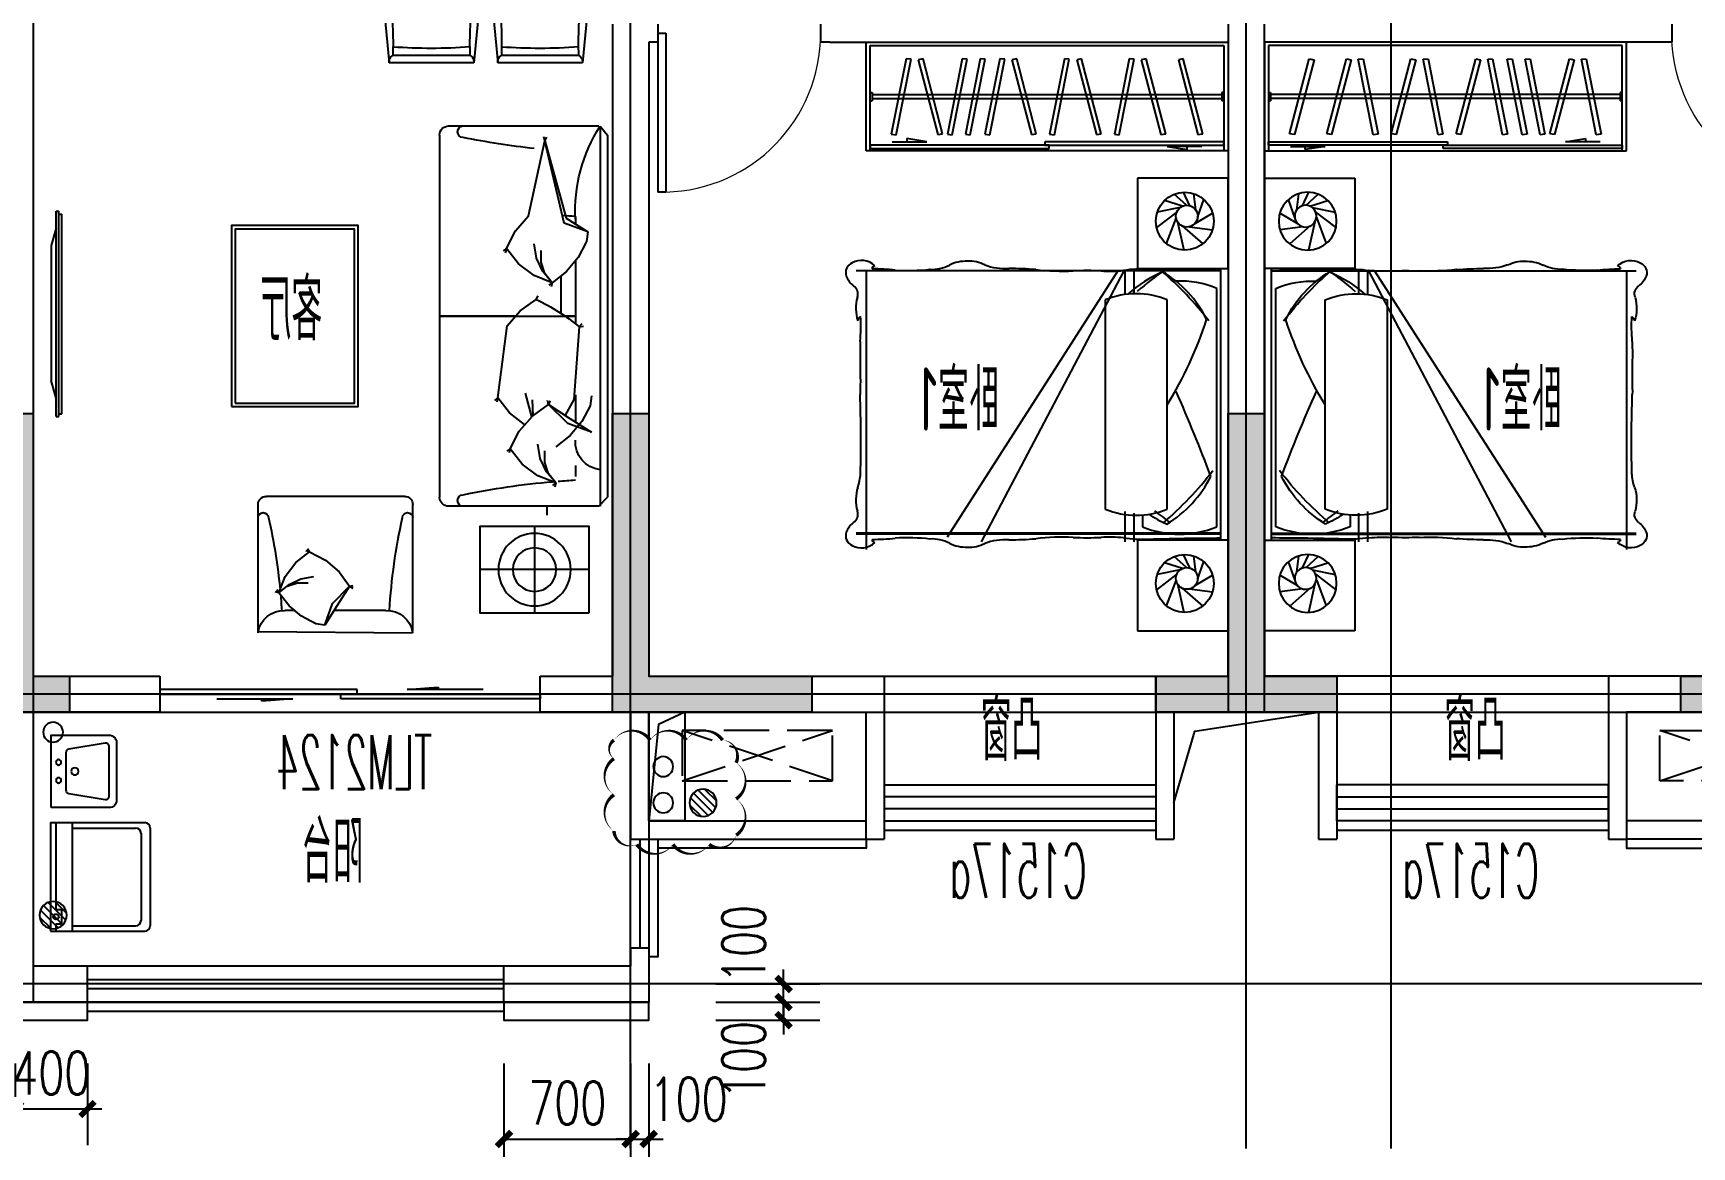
# Model space of a CAD drawing. Extents: x -129588 to 17450, y 1144 to 109436.
# Drawn here: x -23614 to -14453, y 13299 to 19448 of the extents above; entities that cross this region are included whole.
import ezdxf

# ---------------------------------------------------------------- set-up
doc = ezdxf.new("R2010")
doc.units = 0
doc.header["$LTSCALE"] = 1000
doc.header["$MEASUREMENT"] = 0
doc.linetypes.add('DASH', pattern=[0.35, 0.25, -0.1])
for name, color, linetype, plot in [('_S-PS(排水管)', 255, 'Continuous', False), ('A-area(算全面积)', 21, 'Continuous', False), ('A-area(算半面积)', 23, 'Continuous', False), ('A-FUR', 8, 'Continuous', False), ('Q20160530修改', 20, 'Continuous', False)]:
    doc.layers.add(name, color=color, linetype=linetype, plot=plot)
for name, color, linetype in [('_S-YS(雨水管)', 3, 'Continuous'), ('_S-空调立管', 7, 'Continuous'), ('A-Lvtry', 5, 'Continuous'), ('A-外装饰线脚', 7, 'Continuous'), ('A-洞口', 105, 'Continuous'), ('A-看线', 105, 'Continuous'), ('A-空调室外机', 5, 'DASH'), ('A-线脚看线', 9, 'Continuous'), ('AE-FLOR', 151, 'Continuous'), ('DOTE', 16, 'Continuous'), ('NL', 5, 'Continuous'), ('PUB_HATCH', 8, 'Continuous'), ('PUB_TEXT', 7, 'Continuous'), ('WALL', 2, 'Continuous'), ('WINDOW', 4, 'Continuous'), ('WINDOW_TEXT', 7, 'Continuous'), ('剪力墙', 6, 'Continuous'), ('栏杆', 142, 'Continuous')]:
    doc.layers.add(name, color=color, linetype=linetype)
doc.layers.add('A-第四道尺寸线(线脚尺寸)', color=105, linetype='Continuous', lineweight=5)
doc.styles.add('_TCH_DIM_T3', font='SIMPLEX.shx', dxfattribs={"width": 0.705882, "bigfont": 'GBCBIG.shx'})
doc.styles.add('_TCH_WINDOW', font='SIMPLEX.shx', dxfattribs={"width": 0.7, "height": 3.5, "bigfont": 'GBCBIG.shx'})
doc.styles.get("Standard").update_dxf_attribs({"font": 'gbenor.shx', "width": 0.7, "bigfont": 'gbcbig.shx'})
doc.dimstyles.new('_TCH_ARCH&&80', dxfattribs={"dimtxt": 238, "dimasz": 80, "dimexe": 200, "dimexo": 240, "dimgap": 80, "dimtad": 1, "dimdec": 0, "dimzin": 0, "dimdsep": 46, "dimtxsty": '_TCH_DIM_T3', "dimblk": 'ARCHTICK', "dimcen": 0.09, "dimclrt": 7, "dimazin": 2, "dimtfac": 1, "dimtdec": 0, "dimtix": 1, "dimtmove": 2, "dimatfit": 3, "dimfxl": 0, "dimtolj": 1, "dimtzin": 0, "dimarcsym": 0})

# ---------------------------------------------------------------- blocks, each defined once
blk = doc.blocks.new('jgjlq030328')
at = {"layer": 'PUB_HATCH'}
for points in [[(-270335, 8011.9), (-270335, 8211.9), (-270135, 8211.9), (-270135, 9661.9), (-269935, 9661.9), (-269935, 8211.9), (-269735, 8211.9), (-269735, 8011.9)], [(-266735, 9661.9), (-266535, 9661.9), (-266535, 8211.9), (-265635, 8211.9), (-265635, 8011.9), (-266735, 8011.9)], [(-263735, 8011.9), (-263735, 8211.9), (-263335, 8211.9), (-263335, 9661.9), (-263135, 9661.9), (-263135, 8211.9), (-262735, 8211.9), (-262735, 8011.9)], [(-259935, 8211.9), (-259935, 9661.9), (-259735, 9661.9), (-259735, 8011.9), (-260835, 8011.9), (-260835, 8211.9)]]:
    blk.add_hatch(color=256, dxfattribs=at).paths.add_polyline_path(points)
at = {"layer": '剪力墙'}
for points in [[(-270335, 8011.9), (-270335, 8211.9), (-270135, 8211.9), (-270135, 9661.9), (-269935, 9661.9), (-269935, 8211.9), (-269735, 8211.9), (-269735, 8011.9), (-270335, 8011.9), (-269935, 8011.9)], [(-263735, 8011.9), (-263735, 8211.9), (-263335, 8211.9), (-263335, 9661.9), (-263135, 9661.9), (-263135, 8211.9), (-262735, 8211.9), (-262735, 8011.9), (-263735, 8011.9), (-263135, 8011.9)], [(-266735, 8211.9), (-266735, 8211.9)]]:
    blk.add_lwpolyline(points, dxfattribs=at)
for points in [[(-266735, 9661.9), (-266535, 9661.9), (-266535, 8211.9), (-265635, 8211.9), (-265635, 8011.9), (-266735, 8011.9)], [(-259935, 8211.9), (-259935, 9661.9), (-259735, 9661.9), (-259735, 8011.9), (-260835, 8011.9), (-260835, 8211.9)]]:
    blk.add_lwpolyline(points, close=True, dxfattribs=at)
blk = doc.blocks.new('zhouxianssceng0329')
at = {"layer": 'DOTE'}
for p, q in [((-20313.7, 132089.9), (-20313.7, 143398.2)), ((-16913.7, 132089.9), (-16913.7, 143398.2)), ((-16113.7, 132089.9), (-16113.7, 143398.2)), ((5501.3, 134598.2), (-44988.6, 134598.2)), ((5501.3, 132998.2), (-44988.6, 132998.2))]:
    blk.add_line(p, q, dxfattribs=at)
blk = doc.blocks.new('ktswaj')
at = {"linetype": 'DASH'}
blk.add_lwpolyline([(15990.1, 179082.6), (15990.1, 178253.3), (16268.4, 178253.3), (16268.4, 179082.6)], close=True, dxfattribs=at)
for points in [[(15990.1, 179082.6), (16268.4, 178253.3)], [(15990.1, 178253.3), (16268.4, 179082.6)]]:
    blk.add_lwpolyline(points, dxfattribs=at)
blk = doc.blocks.new('u5g')
at = {"color": 8, "linetype": 'DASH', "ltscale": 20}
for p, q in [((10502.8, 151826.4), (10512.8, 151826.4)), ((10512.8, 151826.4), (10512.8, 151776.4)), ((12177.7, 151813.9), (10512.8, 151813.9)), ((12187.8, 151826.4), (12177.7, 151826.4)), ((12177.7, 151826.4), (12177.7, 151776.4)), ((10502.8, 151776.4), (10512.8, 151776.4)), ((12177.7, 151788.9), (10512.8, 151788.9)), ((12187.8, 151776.4), (12177.7, 151776.4))]:
    blk.add_line(p, q, dxfattribs=at)
at = {"color": 8, "ltscale": 20}
for p, q in [((10607.7, 151503.4), (10772.9, 151503.4)), ((10772.9, 151503.4), (10677.8, 151484.5)), ((10677.8, 151484.5), (10677.8, 151503.4)), ((11917.6, 151531.4), (12012.7, 151550.3)), ((12082.8, 151531.4), (11917.6, 151531.4)), ((12012.7, 151550.3), (12012.7, 151531.4))]:
    blk.add_line(p, q, dxfattribs=at)
at = {"linetype": 'DASH', "ltscale": 20}
for points in [[(12207.8, 152126.4), (10482.8, 152126.4), (10482.8, 151476.4), (12207.8, 151476.4)], [(10502.8, 151531.4), (11355.3, 151531.4), (11355.3, 151511.4), (10502.8, 151511.4)], [(11335.3, 151511.4), (12187.8, 151511.4), (12187.8, 151491.4), (11335.3, 151491.4)]]:
    blk.add_lwpolyline(points, close=True, dxfattribs=at)
blk.add_lwpolyline([(12187.8, 151476.4), (12187.8, 152106.4), (10502.8, 152106.4), (10502.8, 151476.4)], dxfattribs=at)
at = {"color": 8, "linetype": 'DASH', "ltscale": 20}
for points in [[(11001.3, 151572.3), (10930.5, 152024.3), (10953.7, 152028), (11024.5, 151576)], [(11310.5, 151572.3), (11239.7, 152024.3), (11262.9, 152028), (11333.7, 151576)], [(11617.8, 151572.3), (11547, 152024.3), (11570.2, 152028), (11641, 151576)], [(11711, 151572.3), (11640.2, 152024.3), (11663.4, 152028), (11734.2, 151576)], [(11796.6, 151572.3), (11725.8, 152024.3), (11749, 152028), (11819.8, 151576)], [(12064, 151572.3), (11993.2, 152024.3), (12016.4, 152028), (12087.2, 151576)], [(10603.3, 151578.7), (10696.8, 152026.6), (10719.8, 152021.8), (10626.3, 151573.9)], [(10780.1, 151578.7), (10873.6, 152026.6), (10896.6, 152021.8), (10803.1, 151573.9)], [(11087.5, 151578.7), (11181, 152026.6), (11204, 152021.8), (11110.4, 151573.9)], [(11396.6, 151578.7), (11490.1, 152026.6), (11513.1, 152021.8), (11419.6, 151573.9)], [(11842.7, 151578.7), (11936.3, 152026.6), (11959.3, 152021.8), (11865.7, 151573.9)]]:
    blk.add_lwpolyline(points, close=True, dxfattribs=at)
blk = doc.blocks.new('床-次')
for p, q in [((0, 1250), (-500, 1250)), ((-500, 1250), (-500, 750)), ((0, 750), (0, 1250)), ((-251.5, 1094.8), (-351.2, 1125.9)), ((-230.3, 1099.5), (-298, 1160.7)), ((-211.2, 1097.1), (-246.7, 1171.4)), ((-179.1, 1074.2), (-189.7, 1163.7)), ((-168.5, 1032.8), (-133.7, 1131.8)), ((-281.6, 1064.1), (-395.4, 976.5)), ((-264.8, 1087), (-391.3, 1061.6)), ((-287.6, 1032.1), (-341.4, 888.3)), ((-279.8, 1009.2), (-244.4, 851.5)), ((-185.3, 997.5), (-85.7, 1056.5)), ((-253.8, 985.3), (-140.1, 886)), ((-212.8, 981.5), (-86.3, 964.7)), ((-40, 738.5), (-2054.4, 738.5)), ((-40, 738.5), (-2054.4, 738.5)), ((-1999.7, 738.5), (-1999.7, -801.2)), ((-608.2, 738.5), (-1552.4, -732.5)), ((-575.1, 738.5), (-1363.6, -758.2)), ((-570.6, 738.5), (-570.6, 606)), ((-519.8, 738.5), (-519.8, 615.5)), ((-500, 750), (0, 750)), ((-40, -750), (-40, 750)), ((-40, 750), (0, 750)), ((0, 750), (0, -750)), ((-678.3, 577.3), (-678.3, -578.2)), ((-336.3, -578.2), (-336.3, 577.3)), ((-63, -675.7), (-63, 640.9)), ((-570.6, -590.9), (-570.6, -758.2)), ((-519.8, -600.4), (-519.8, -758.2)), ((-473.4, -610.8), (-473.4, -675.7)), ((-40, -711.5), (-2054.4, -711.5)), ((-40, -715.5), (-2054.4, -715.5)), ((0, -750), (-500, -750)), ((-500, -750), (-500, -1250)), ((0, -750), (-40, -750)), ((0, -1250), (0, -750)), ((-264.8, -913), (-391.3, -938.4)), ((-251.5, -905.2), (-351.2, -874.1)), ((-230.3, -900.5), (-298, -839.3)), ((-211.2, -902.9), (-246.7, -828.6)), ((-179.1, -925.8), (-189.7, -836.3)), ((-168.5, -967.2), (-133.7, -868.2)), ((-281.6, -935.9), (-395.4, -1023.5)), ((-287.6, -967.9), (-341.4, -1111.7)), ((-279.8, -990.8), (-244.4, -1148.5)), ((-185.3, -1002.5), (-85.7, -943.5)), ((-253.8, -1014.7), (-140.1, -1114)), ((-212.8, -1018.5), (-86.3, -1035.3)), ((-500, -1250), (0, -1250))]:
    blk.add_line(p, q)
for centre, radius in [((-239.3, 1011.5), 160), ((-228.1, 1039.5), 60), ((-239.3, -988.5), 160), ((-228.1, -960.5), 60)]:
    blk.add_circle(centre, radius)
for centre, radius, start, end in [((-2050.6, 726), 61.8, 114.65516, 197.05817), ((-2025.4, 689.2), 106, 45.78413, 118.72126), ((-1950.6, 749.2), 16, 93.39574, 183.44183), ((-1965.7, -466.9), 1215.2, 83.96781, 90.04075), ((-1770.2, 1899.8), 1160.2, 266.64954, 276.11997), ((-1636.1, 955.2), 209.3, 267.15615, 297.45765), ((-1447.1, 581), 209.9, 87.96316, 116.12762), ((-1430.8, 599), 192, 63.04698, 92.64916), ((-1225.8, 1105.3), 355.3, 250.60635, 272.32801), ((-1221.3, -1525.3), 2275.6, 85.96877, 89.74947), ((-909.2, 2045.3), 1309.4, 263.33019, 272.35813), ((-778.2, -773.7), 1512.6, 87.0776, 92.9224), ((-655.9, 1541.2), 805.5, 266.782, 275.59148), ((-480.7, 163.8), 583.8, 86.03666, 99.53314), ((532.5, -530), 1548.8, 124.57489, 131.88808), ((-774.9, -20652.4), 21401.2, 88.49238, 89.10433), ((-1546.8, -636.7), 1810.6, 37.31306, 49.42063), ((-160, -2198.1), 2939.9, 87.66163, 91.01156), ((-1983, 763.6), 138.4, 203.70607, 231.95597), ((-2098.3, 610.2), 53.6, 340.23108, 55.86441), ((-58.4, 47), 749.3, 113.83469, 131.46224), ((-689.8, 185.7), 637.9, 26.40883, 59.00025), ((-268.2, 142.5), 539, 67.62117, 92.10241), ((-1819.9, 531), 236, 164.99871, 197.18078), ((-507.3, 161.9), 449.1, 67.62117, 112.37883), ((-2002.9, 452.2), 43.4, 129.07345, 167.94605), ((-2962.5, 430.3), 933.9, 354.95264, 3.41649), ((-2185.6, 1136.9), 2172.2, 328.3558, 342.10444), ((5743.4, 272.5), 7776, 179.44258, 181.07566), ((-1219.9, 79.3), 812.7, 176.67233, 181.72422), ((-9950.5, -199.5), 7922.3, 358.6733, 1.8401), ((-7673.2, -3224.4), 8087.9, 20.45865, 24.04845), ((-1523.8, 732.7), 1810.6, 309.96455, 322.68694), ((-2329.2, -362.3), 299.6, 341.30518, 356.04213), ((-666.8, -113.7), 637.9, 300.99975, 333.59117), ((-1819.9, -528), 236, 162.81922, 195.00129), ((-2098.3, -607.2), 53.6, 304.13559, 19.76892), ((-507.3, -162.9), 449.1, 247.62117, 292.37883), ((-35.4, 25), 749.3, 237.46377, 246.16531), ((555.5, 626), 1548.8, 231.63721, 235.42511), ((-2050.6, -723), 61.8, 162.94183, 245.34484), ((-1983, -760.6), 138.4, 128.04403, 156.29393), ((-909.2, -2042.3), 1309.4, 87.64187, 96.66981), ((-655.9, -1538.2), 805.5, 84.40852, 93.218), ((-268.2, -177.3), 539, 247.62117, 292.37883), ((-2025.4, -686.2), 106, 241.27874, 314.21587), ((-1950.6, -746.2), 16, 176.55817, 266.60426), ((-1965.7, 469.9), 1215.2, 269.95925, 276.03219), ((-1770.2, -1896.8), 1160.2, 83.88003, 93.35046), ((-1636.1, -952.2), 209.3, 62.54235, 92.84385), ((-1447.1, -578), 209.9, 243.87238, 272.03684), ((-1430.8, -596), 192, 267.35084, 296.95302), ((-1225.8, -1102.3), 355.3, 87.67199, 109.39365), ((-1221.3, 1528.3), 2275.6, 270.25053, 274.03123), ((-778.2, 776.7), 1512.6, 267.0776, 272.9224), ((-480.7, -160.8), 583.8, 260.46686, 273.96334), ((-774.9, 20655.4), 21401.2, 270.89567, 271.50762), ((-160, 2201.1), 2939.9, 268.98844, 272.33837)]:
    blk.add_arc(centre, radius, start, end)
at = {"text_generation_flag": 4, "width": 0.8, "flags": 9}
for tag, p in [('XSIZE', (-239.3, 1011.5)), ('YSIZE', (-239.3, 1011.5)), ('XSIZE', (-239.3, -988.5)), ('YSIZE', (-239.3, -988.5))]:
    blk.add_attdef(tag, p, '', height=0.5, rotation=180, dxfattribs=at)
blk = doc.blocks.new('$TCHSYS$WIN2D')
for p, q in [((-0.5, 0.5), (0.5, 0.5)), ((-0.5, 0.5), (-0.5, -0.5)), ((0.5, 0.5), (0.5, -0.5)), ((0.5, 0.1667), (-0.5, 0.1667)), ((0.5, -0.1667), (-0.5, -0.1667)), ((-0.5, -0.5), (0.5, -0.5))]:
    blk.add_line(p, q)
blk = doc.blocks.new('$DorLib2D$00000001')
for p, q in [((0.45, 0.975), (0.5, 0.975)), ((0.45, 0), (0.45, 0.975)), ((0.5, 0), (0.5, 0.975)), ((0.5, 0), (0.45, 0))]:
    blk.add_line(p, q)
at = {"lineweight": 13}
blk.add_arc((0.475, 0), 0.975, 91.4693, 180, dxfattribs=at)
blk = doc.blocks.new('a3huxing0323')
at = {"layer": 'A-看线'}
blk.add_lwpolyline([(9907.6, 160734.8), (11407.6, 160734.8)], dxfattribs=at)
at = {"layer": 'WALL'}
for p, q in [((9557.6, 164334.8), (9557.6, 164234.8)), ((12007.6, 164334.8), (12007.6, 160534.8)), ((9557.6, 164234.8), (9607.6, 164234.8)), ((9607.6, 164234.8), (11807.6, 164234.8)), ((11807.6, 164234.8), (11807.6, 160734.8)), ((8607.6, 160734.8), (9907.6, 160734.8)), ((9907.6, 160734.8), (9907.6, 160134.8)), ((11407.6, 160734.8), (11807.6, 160734.8)), ((11407.6, 160734.8), (11407.6, 160134.8)), ((8607.6, 160534.8), (9807.6, 160534.8)), ((9807.6, 160534.8), (9807.6, 160034.8)), ((11507.6, 160534.8), (12007.6, 160534.8)), ((11507.6, 160534.8), (11507.6, 160034.8)), ((9907.6, 159934.8), (9907.6, 160134.8)), ((11407.6, 159934.8), (11407.6, 160134.8)), ((9807.6, 160034.8), (9807.6, 159834.8)), ((11507.6, 160034.8), (11507.6, 159834.8)), ((9907.6, 159934.8), (9907.6, 159834.8)), ((11407.6, 159934.8), (11407.6, 159834.8)), ((9907.6, 159834.8), (9807.6, 159834.8)), ((11507.6, 159834.8), (11407.6, 159834.8))]:
    blk.add_line(p, q, dxfattribs=at)
at = {"layer": '栏杆'}
for points in [[(8607.6, 159934.8), (9807.6, 159934.8)], [(8607.6, 159834.8), (9807.6, 159834.8)]]:
    blk.add_lwpolyline(points, dxfattribs=at)
at = {"layer": 'A-FUR', "extrusion": (0, 0, -1), "xscale": 1.159400000004098, "yscale": 0.9230999999854248, "zscale": -1}
blk.add_blockref('u5g', (-23961.3, 23806.9), dxfattribs=at)
at = {"layer": 'A-FUR', "extrusion": (-1.25171e-07, -4.56361e-07, 1)}
blk.add_blockref('床-次', (11807.6, 162234.8), dxfattribs=at)
at = {"layer": 'A-空调室外机', "rotation": 90}
blk.add_blockref('ktswaj', (187875.6, 144166.4), dxfattribs=at)
at = {"layer": 'WINDOW'}
ref = blk.add_blockref('$DorLib2D$00000001', (9107.6, 164284.8), dxfattribs=dict(at, xscale=-900, yscale=-900, zscale=-900))
ref.add_attrib('A', 'M0923', (8764.6, 164461), dxfattribs={"layer": 'WINDOW_TEXT', "height": 297.5, "style": '_TCH_WINDOW', "width": 0.494118})
ref = blk.add_blockref('$TCHSYS$WIN2D', (10657.6, 160034.8), dxfattribs=dict(at, xscale=1500, yscale=200, zscale=1500))
ref.add_attrib('A', 'C1517a', (10290.1, 159511), dxfattribs={"layer": 'WINDOW_TEXT', "height": 297.5, "style": '_TCH_WINDOW', "width": 0.494118})
at = {"layer": 'PUB_TEXT', "width": 0.7}
for s, height, p in [('卧室', 337.59, (10161.2, 162089.4)), ('1', 350, (10505.2, 162089.4)), ('凸窗', 337.59, (10474, 160267.3))]:
    blk.add_text(s, height=height, dxfattribs=at).set_placement(p)
blk = doc.blocks.new('32Y54')
at = {"linetype": 'DASH', "ltscale": 20}
for p, q in [((-6926.5, 151563.5), (-6926.5, 152666.1)), ((-6911.2, 152666.1), (-6926.5, 152666.1)), ((-6911.2, 151548.5), (-6911.2, 152682.5)), ((-6911.2, 151548.5), (-6911.2, 152682.5)), ((-6896.2, 152682.5), (-6911.2, 152682.5)), ((-6896.2, 151548.5), (-6896.2, 152682.5)), ((-6896.2, 152590), (-6868.9, 152491.4)), ((-6868.9, 152491.4), (-6868.9, 151747.1)), ((-6896.2, 151648.5), (-6868.9, 151747.1)), ((-6896.2, 151548.5), (-6911.2, 151548.5))]:
    blk.add_line(p, q, dxfattribs=at)
at = {"linetype": 'ByBlock', "ltscale": 20}
blk.add_line((-6911.2, 151563.5), (-6926.5, 151563.5), dxfattribs=at)
blk = doc.blocks.new('A$C40FB7DD8')
at = {"layer": 'A-FUR'}
for p, q in [((41.5, 2879.3), (0, 2829.3)), ((41.5, 2879.3), (41.5, 780.5)), ((878.2, 2880.5), (48.2, 2880.5)), ((878.2, 2880.5), (48.2, 2880.5)), ((0, 2829.3), (0, 830.5)), ((928.2, 2830.5), (928.2, 830.5)), ((928.2, 2830.5), (928.2, 830.5)), ((178.2, 2380.5), (178.2, 2340.1)), ((178.2, 2380.5), (178.2, 2340.1)), ((178.2, 2136.3), (178.2, 1788.7)), ((178.2, 2136.3), (178.2, 1788.7)), ((258.2, 2052.9), (258.2, 1846.2)), ((258.2, 2052.9), (258.2, 1846.2)), ((928.2, 1830.5), (178.2, 1830.5)), ((178.2, 1830.5), (234.9, 1830.5)), ((928.2, 1830.5), (178.2, 1830.5)), ((178.2, 1830.5), (234.9, 1830.5)), ((508.2, 1830.5), (928.2, 1830.5)), ((508.2, 1830.5), (928.2, 1830.5)), ((178.2, 1396.7), (178.2, 1246.9)), ((178.2, 1396.7), (178.2, 1246.9)), ((178.2, 1005.8), (178.2, 945.4)), ((178.2, 1005.8), (178.2, 945.4)), ((48.2, 780.5), (0, 830.5)), ((1120.8, 835.2), (1885.8, 835.2)), ((48.2, 780.5), (878.2, 780.5)), ((48.2, 780.5), (878.2, 780.5)), ((1075.8, 88.2), (1075.8, 790.2)), ((1930.8, 88.2), (1930.8, 790.2)), ((403.2, 670.5), (403.2, 190.5)), ((403.2, 670.5), (403.2, 190.5)), ((103.2, 430.5), (703.2, 430.5)), ((1224.3, 205.2), (1511.1, 205.2)), ((1728.1, 205.2), (1782.4, 205.2)), ((1930.8, 88.2), (1076.9, 82.1))]:
    blk.add_line(p, q, dxfattribs=at)
for points in [[(108.7, 2296.4), (240.3, 2344.4), (346.7, 2797.9), (228.5, 2371.8), (108.7, 2296.4)], [(108.7, 2296.4), (240.3, 2344.4), (346.7, 2797.9), (228.5, 2371.8), (108.7, 2296.4)], [(346.7, 2797.9), (335.5, 2818.2)], [(346.7, 2797.9), (335.5, 2818.2)], [(346.7, 2797.9), (351.9, 2820.8)], [(346.7, 2797.9), (351.9, 2820.8)], [(558.7, 2203.4), (508, 2301.4), (436, 2383.9), (346.7, 2797.9)], [(558.7, 2203.4), (508, 2301.4), (436, 2383.9), (346.7, 2797.9)], [(108.7, 2296.4), (116.7, 2242), (163.4, 2154.2), (227.2, 2077.4), (306.1, 2015.1)], [(108.7, 2296.4), (116.7, 2242), (163.4, 2154.2), (227.2, 2077.4), (306.1, 2015.1)], [(306.1, 2015.1), (358.2, 2076.9), (392.2, 2149.6), (406.1, 2229.1)], [(306.1, 2015.1), (358.2, 2076.9), (392.2, 2149.6), (406.1, 2229.1)], [(306.1, 2015.1), (406.1, 2054.1), (492.6, 2118.4), (558.7, 2203.4), (577.5, 2190.4)], [(306.1, 2015.1), (406.1, 2054.1), (492.6, 2118.4), (558.7, 2203.4), (577.5, 2190.4)], [(558.7, 2203.4), (564.9, 2180.8)], [(558.7, 2203.4), (564.9, 2180.8)], [(306.1, 2015.1), (346.8, 2066.1), (367.7, 2128.1), (367.2, 2193.4)], [(306.1, 2015.1), (346.8, 2066.1), (367.7, 2128.1), (367.2, 2193.4)], [(306.1, 2015.1), (312.3, 1992.4)], [(306.1, 2015.1), (324.9, 2002.1)], [(306.1, 2015.1), (312.3, 1992.4)], [(306.1, 2015.1), (324.9, 2002.1)], [(394.2, 1922.8), (383.8, 1943.3)], [(394.2, 1922.8), (383.8, 1943.3)], [(606, 1379.1), (555.5, 1776.4), (483.5, 1858.8), (394.2, 1922.8)], [(606, 1379.1), (555.5, 1776.4), (483.5, 1858.8), (394.2, 1922.8)], [(157, 1771.5), (133.8, 1775)], [(157, 1771.5), (133.8, 1775)], [(157, 1771.5), (140.8, 1789.4)], [(157, 1771.5), (140.8, 1789.4)], [(157, 1771.5), (185.8, 1370.1), (234.4, 1282.6)], [(157, 1771.5), (185.8, 1370.1), (234.4, 1282.6)], [(88.4, 1390.3), (96.4, 1335.9), (143.1, 1248.1), (206.9, 1171.3), (285.8, 1109)], [(88.4, 1390.3), (96.4, 1335.9), (143.1, 1248.1), (206.9, 1171.3), (285.8, 1109)], [(419, 1274.8), (454.1, 1405)], [(419, 1274.8), (454.1, 1405)], [(459.1, 1232.4), (542.6, 1295.7), (606, 1379.1)], [(459.1, 1232.4), (542.6, 1295.7), (606, 1379.1)], [(606, 1379.1), (624.9, 1365.3)], [(606, 1379.1), (612.4, 1355.7)], [(606, 1379.1), (624.9, 1365.3)], [(606, 1379.1), (612.4, 1355.7)], [(88.4, 1190.3), (220, 1238.3), (326.4, 1341.9), (208.2, 1265.8), (88.4, 1190.3)], [(88.4, 1190.3), (220, 1238.3), (326.4, 1341.9), (208.2, 1265.8), (88.4, 1190.3)], [(326.4, 1341.9), (315.2, 1362.1)], [(326.4, 1341.9), (315.2, 1362.1)], [(326.4, 1341.9), (331.6, 1364.7)], [(326.4, 1341.9), (331.6, 1364.7)], [(538.4, 1097.4), (487.7, 1195.4), (415.6, 1277.8), (326.4, 1341.9)], [(538.4, 1097.4), (487.7, 1195.4), (415.6, 1277.8), (326.4, 1341.9)], [(411, 1282.1), (415.4, 1368.5)], [(411, 1282.1), (415.4, 1368.5)], [(285.8, 909), (337.8, 970.9), (371.8, 1043.5), (385.7, 1123)], [(285.8, 909), (337.8, 970.9), (371.8, 1043.5), (385.7, 1123)], [(285.8, 909), (385.8, 948.1), (472.2, 1012.4), (538.4, 1097.4), (557.1, 1084.4)], [(285.8, 909), (385.8, 948.1), (472.2, 1012.4), (538.4, 1097.4), (557.1, 1084.4)], [(285.8, 909), (326.5, 960), (347.4, 1022.1), (346.9, 1087.3)], [(285.8, 909), (326.5, 960), (347.4, 1022.1), (346.9, 1087.3)], [(538.4, 1097.4), (544.5, 1074.7)], [(538.4, 1097.4), (544.5, 1074.7)], [(285.8, 909), (291.9, 886.4)], [(285.8, 909), (304.5, 896)], [(285.8, 909), (291.9, 886.4)], [(285.8, 909), (304.5, 896)], [(335.5, 780.5), (335.5, 730.5)], [(1645.6, 529.3), (1557.4, 483.7), (1483.2, 418.8), (1425.6, 338.5)], [(1815.1, 302), (1780, 391.9), (1722.1, 469.8), (1645.6, 529.3), (1657.4, 546.2)], [(1645.6, 529.3), (1666, 534.9)], [(1815.1, 302), (1759.5, 348.8), (1694.1, 379.4), (1622.5, 391.9)], [(1425.6, 338.5), (1405, 343.2)], [(1425.6, 338.5), (1407.4, 328.4)], [(1562, 124.3), (1518.8, 242.7), (1425.6, 338.5), (1494.1, 232.2), (1562, 124.3)], [(1562, 124.3), (1610.9, 131.5), (1689.9, 173.5), (1759.1, 230.9), (1815.1, 302)], [(1815.1, 302), (1769.3, 338.6), (1713.4, 357.4), (1654.7, 356.9)], [(1815.1, 302), (1826.9, 318.8)], [(1815.1, 302), (1835.5, 307.5)]]:
    blk.add_lwpolyline(points, dxfattribs=at)
for points in [[(2077.4, 1330.5), (1377.4, 1330.5), (1377.4, 2330.5), (2077.4, 2330.5)], [(2057.4, 1350.5), (1397.4, 1350.5), (1397.4, 2310.5), (2057.4, 2310.5)], [(103.2, 190.5), (703.2, 190.5), (703.2, 670.5), (103.2, 670.5)], [(103.2, 190.5), (703.2, 190.5), (703.2, 670.5), (103.2, 670.5)]]:
    blk.add_lwpolyline(points, close=True, dxfattribs=at)
for radius in [200, 200, 120, 120]:
    blk.add_circle((403.2, 430.5), radius, dxfattribs=at)
for centre, radius, start, end in [((-691.2, 2409.1), 870.5, 357.129, 32.68925), ((-691.2, 2409.1), 870.5, 357.129, 32.68925), ((796.2, 2848.5), 32, 272.87671, 87.12329), ((796.2, 2848.5), 32, 272.87671, 87.12329), ((878.2, 2830.5), 50, 0, 90), ((878.2, 2830.5), 50, 0, 90), ((-79.7, 7198.9), 4469.4, 276.22845, 281.32246), ((-79.7, 7198.9), 4469.4, 276.22845, 281.32246), ((17.7, 4838), 2462.8, 273.73773, 275.43738), ((17.7, 4838), 2462.8, 273.73773, 275.43738), ((893.1, 878.9), 1157, 115.54225, 129.51011), ((893.1, 878.9), 1157, 115.54225, 129.51011), ((20.8, 1137.9), 157.6, 277.53796, 2.71358), ((20.8, 1137.9), 157.6, 277.53796, 2.71358), ((-20, -2497.3), 3428.8, 85.0947, 86.69097), ((-20, -2497.3), 3428.8, 85.0947, 86.69097), ((-55.1, -3291.8), 4223.3, 78.34832, 85.12174), ((-55.1, -3291.8), 4223.3, 78.34832, 85.12174), ((796.2, 812.4), 32, 272.87671, 87.12329), ((796.2, 812.4), 32, 272.87671, 87.12329), ((878.2, 830.5), 50, 270, 0), ((878.2, 830.5), 50, 270, 0), ((1120.8, 790.2), 45, 90, 180), ((1120.8, 790.2), 45, 90, 180), ((1885.8, 790.2), 45, 0, 90), ((1104.6, 716.4), 28.8, 2.87671, 177.12329), ((1104.6, 716.4), 28.8, 2.87671, 177.12329), ((1902.1, 716.4), 28.8, 2.87671, 177.12329), ((-2199, -8.8), 3410.7, 3.59076, 12.30096), ((-2199, -8.8), 3410.7, 3.59076, 12.30096), ((4880.8, 26.8), 3085.9, 167.06015, 174.57772), ((4880.8, 26.8), 3085.9, 175.0947, 176.69097), ((1217.6, 63.5), 141.9, 87.28642, 172.46204), ((1789.1, 63.5), 141.9, 7.53796, 92.71358)]:
    blk.add_arc(centre, radius, start, end, dxfattribs=at)
blk = doc.blocks.new('chair4')
at = {"linetype": 'DASH', "ltscale": 200}
for p, q in [((-470, 210.5), (-470, -210.5)), ((-426.4, 250.4), (-410.4, 248.9)), ((-426.4, -250.4), (-410.4, -248.9))]:
    blk.add_line(p, q, dxfattribs=at)
at = {"ltscale": 20}
for p, q in [((-388.8, 247), (-371.7, 245.5)), ((-364.8, 269), (0, 234.3)), ((-40, 213.8), (-40, -213.8)), ((0, 234.3), (0, -234.3)), ((-388.8, -247), (-371.7, -245.5)), ((-364.8, -269), (0, -234.3))]:
    blk.add_line(p, q, dxfattribs=at)
at = {"linetype": 'DASH', "ltscale": 200, "extrusion": (0, 0, -1)}
for centre, start_param, end_param in [((-430, 210.5), 3.926991, 5.586837), ((-430, -210.5), 2.267145, 3.926991)]:
    blk.add_ellipse(centre, major_axis=(28.3, 28.3), ratio=1, start_param=start_param, end_param=end_param, dxfattribs=at)
at = {"ltscale": 20, "extrusion": (0, 0, -1)}
for centre, major_axis, ratio, start_param, end_param in [((-365.9, 237.3), (5.66, -5.66), 1, 0.914477, 2.702691), ((-440.3, 264.1), (50.3, 50.3), 1, 0.774487, 1.131895), ((-365.2, 265), (2.83, 2.83), 1, 3.91608, 5.586837), ((-124.5, 1886.5), (-1792.2, 85), 0.932857, 4.621064, 4.803714), ((-2032.8, -2.5), (-3, 2384.1), 0.819086, 1.481782, 1.659811), ((-6.5, 197.7), (26.3, 26.3), 1, 4.375488, 5.671939), ((-365.9, -237.3), (5.66, 5.66), 1, 3.580494, 5.368708), ((-440.3, -264.1), (50.3, -50.3), 1, -1.131895, -0.774487), ((-365.2, -265), (2.83, -2.83), 1, 0.696349, 2.367105), ((-124.5, -1886.5), (1792.2, 85), 0.932857, 4.621064, 4.803714), ((-6.5, -197.7), (26.3, 26.3), 1, 2.182042, 3.478494)]:
    blk.add_ellipse(centre, major_axis=major_axis, ratio=ratio, start_param=start_param, end_param=end_param, dxfattribs=at)
blk = doc.blocks.new('canzhuo01')
for p, q in [((38356.8, 175032.9), (36956.8, 175032.9)), ((38356.8, 174332.9), (38356.8, 175032.9)), ((36956.8, 174332.9), (38356.8, 174332.9))]:
    blk.add_line(p, q)
at = {"extrusion": (0, 0, -1), "xscale": -1, "zscale": -1, "rotation": 270}
for p in [(-37356.8, 175346.8), (-37956.8, 175346.8)]:
    blk.add_blockref('chair4', p, dxfattribs=at)
at = {"xscale": -1, "rotation": 90}
for p in [(37356.8, 174018.9), (37956.8, 174018.9)]:
    blk.add_blockref('chair4', p, dxfattribs=at)
blk = doc.blocks.new('__附着_A10-SGT-95户型_TEN24QEP_设计区$0$A-Toilet-9')
for p, q in [((-270, 550), (270, 550)), ((-300, 0), (-300, 520)), ((-270, 120), (-270, 470)), ((-240, 500), (240, 500)), ((270, 120), (270, 470)), ((300, 0), (300, 520)), ((-300, 120), (300, 120)), ((-300, 30), (180, 30)), ((-300, 0), (300, 0)), ((180, 60), (260, 60)), ((180, 30), (180, 60)), ((260, 30), (260, 60)), ((260, 30), (300, 30))]:
    blk.add_line(p, q)
blk.add_circle((220, 30), 15)
for centre, start, end in [((-270, 520), 90, 180), ((270, 520), 0, 90), ((-240, 470), 90, 180), ((240, 470), 0, 90)]:
    blk.add_arc(centre, 30, start, end)
blk = doc.blocks.new('__附着_A10-SGT-95户型_TEN24QEP_设计区$0$A-Kitchen-9')
at = {"ltscale": 0.6}
blk.add_line((400, -320), (400, 0), dxfattribs=at)
blk.add_lwpolyline([(400, 0), (0, 0), (0, -320, 0.414214), (40, -360), (360, -360, 0.414214), (400, -320)], format="xyb", dxfattribs=at)
blk.add_lwpolyline([(400, 0), (0, 0), (0, -320, 0.414214), (40, -360), (360, -360, 0.414214), (400, -320)], format="xyb", dxfattribs=at)
blk.add_lwpolyline([(322.8, -96.7), (356.1, -296.7, -0.463455), (336.4, -320), (63.6, -320, -0.463455), (43.9, -296.7), (77.2, -96.7, -0.366629), (96.9, -80), (303.1, -80, -0.366629)], format="xyb", close=True, dxfattribs=at)
blk.add_lwpolyline([(322.8, -96.7), (356.1, -296.7, -0.463455), (336.4, -320), (63.6, -320, -0.463455), (43.9, -296.7), (77.2, -96.7, -0.366629), (96.9, -80), (303.1, -80, -0.366629)], format="xyb", close=True, dxfattribs=at)
for centre, radius in [((150, -40), 15), ((250, -40), 15), ((200, -130), 20)]:
    blk.add_circle(centre, radius, dxfattribs=at)
blk = doc.blocks.new('$DorLib2D$00000131')
at = {"color": 0, "linetype": 'Continuous'}
for p, q in [((0.15, 0.125), (0.2319, 0.1973)), ((0.2319, 0.1973), (0.2319, 0.125)), ((-0.5, 0.125), (-0.5, 0)), ((0.0192, 0.125), (-0.5, 0.125)), ((0.0192, 0), (0.0192, 0.125)), ((0.35, 0.125), (0.15, 0.125)), ((-0.5, 0), (0.0192, 0)), ((-0.024, 0), (0.5, 0)), ((-0.024, -0.125), (-0.024, 0)), ((0.5, 0), (0.5, -0.125)), ((-0.35, -0.125), (-0.15, -0.125)), ((-0.2319, -0.1973), (-0.2319, -0.125)), ((-0.15, -0.125), (-0.2319, -0.1973)), ((0.5, -0.125), (-0.024, -0.125))]:
    blk.add_line(p, q, dxfattribs=at)
blk = doc.blocks.new('a3+huxing0323')
at = {"layer": 'A-看线'}
blk.add_lwpolyline([(-26914.3, 141085.5), (-28414.3, 141085.5)], dxfattribs=at)
at = {"layer": 'AE-FLOR'}
for points in [[(-25614.3, 140185.5), (-25614.3, 139585.5)], [(-25514.3, 139585.5), (-25514.3, 140185.5)], [(-22514.3, 139485.5), (-24814.3, 139485.5)], [(-22514.3, 139285.5), (-24814.3, 139285.5)]]:
    blk.add_lwpolyline(points, dxfattribs=at)
at = {"layer": 'WALL'}
for p, q in [((-22214.3, 149685.5), (-22214.3, 141085.5)), ((-29014.3, 144685.5), (-29014.3, 140885.5)), ((-26564.3, 144585.5), (-26564.3, 144685.5)), ((-25664.3, 144685.5), (-25664.3, 144585.5)), ((-25414.3, 144685.5), (-25414.3, 141085.5)), ((-28814.3, 144585.5), (-28814.3, 141085.5)), ((-26614.3, 144585.5), (-28814.3, 144585.5)), ((-26614.3, 144585.5), (-26564.3, 144585.5)), ((-25664.3, 144585.5), (-25614.3, 144585.5)), ((-25614.3, 144585.5), (-25614.3, 141085.5)), ((-28414.3, 141085.5), (-28814.3, 141085.5)), ((-28414.3, 141085.5), (-28414.3, 140485.5)), ((-26914.3, 141085.5), (-26914.3, 140485.5)), ((-25614.3, 141085.5), (-26914.3, 141085.5)), ((-25014.3, 141085.5), (-25414.3, 141085.5)), ((-25014.3, 140885.5), (-25014.3, 141085.5)), ((-22214.3, 141085.5), (-22914.3, 141085.5)), ((-22914.3, 141085.5), (-22914.3, 140885.5)), ((-28514.3, 140885.5), (-29014.3, 140885.5)), ((-28514.3, 140885.5), (-28514.3, 140385.5)), ((-26814.3, 140885.5), (-26814.3, 140385.5)), ((-25614.3, 140885.5), (-26814.3, 140885.5)), ((-25614.3, 140885.5), (-25614.3, 140185.5)), ((-25514.3, 140885.5), (-25014.3, 140885.5)), ((-25514.3, 140885.5), (-25514.3, 140185.5)), ((-22914.3, 140885.5), (-22214.3, 140885.5)), ((-22214.3, 140885.5), (-22214.3, 139485.5)), ((-28414.3, 140485.5), (-28414.3, 140285.5)), ((-26914.3, 140485.5), (-26914.3, 140285.5)), ((-28514.3, 140385.5), (-28514.3, 140185.5)), ((-26814.3, 140385.5), (-26814.3, 140185.5)), ((-28414.3, 140285.5), (-28414.3, 140185.5)), ((-26914.3, 140285.5), (-26914.3, 140185.5)), ((-28414.3, 140185.5), (-28514.3, 140185.5)), ((-26814.3, 140185.5), (-26914.3, 140185.5)), ((-25514.3, 140185.5), (-25614.3, 140185.5)), ((-25614.3, 139585.5), (-25614.3, 139285.5)), ((-25514.3, 139585.5), (-25614.3, 139585.5)), ((-25514.3, 139585.5), (-25514.3, 139485.5)), ((-24814.3, 139485.5), (-25514.3, 139485.5)), ((-24814.3, 139285.5), (-24814.3, 139485.5)), ((-22214.3, 139485.5), (-22514.3, 139485.5)), ((-22514.3, 139285.5), (-22514.3, 139485.5)), ((-24814.3, 139285.5), (-25614.3, 139285.5)), ((-22014.3, 139285.5), (-22514.3, 139285.5))]:
    blk.add_line(p, q, dxfattribs=at)
at = {"layer": 'WINDOW'}
blk.add_line((-22914.3, 140885.5), (-25014.3, 140885.5), dxfattribs=at)
at = {"layer": '栏杆'}
for points in [[(-25614.3, 140285.5), (-26814.3, 140285.5)], [(-25614.3, 140185.5), (-26814.3, 140185.5)], [(-25564.3, 140185.5), (-25564.3, 139585.5)]]:
    blk.add_lwpolyline(points, dxfattribs=at)
blk.add_blockref('A$C40FB7DD8', (-25387.1, 141242.7))
at = {"layer": 'A-FUR'}
blk.add_blockref('canzhuo01', (-62371.2, -29547.4), dxfattribs=at)
at = {"layer": 'A-FUR', "xscale": 1.159400000004098, "yscale": 0.9230999999854248}
blk.add_blockref('u5g', (-40968.1, 4157.6), dxfattribs=at)
at = {"layer": 'A-FUR', "extrusion": (-1.25171e-07, 4.56361e-07, -1), "zscale": -1.000000000000008}
blk.add_blockref('床-次', (28814.3, 142585.5), dxfattribs=at)
at = {"layer": 'A-FUR', "color": 8, "linetype": 'DASH', "ltscale": 0.4}
blk.add_blockref('32Y54', (-15445.5, -9029.2), dxfattribs=at)
at = {"layer": 'A-Lvtry', "rotation": 270}
blk.add_blockref('__附着_A10-SGT-95户型_TEN24QEP_设计区$0$A-Kitchen-9', (-22314.5, 140759.4), dxfattribs=at)
at = {"layer": 'A-Lvtry', "extrusion": (0, 0, -1), "zscale": -1, "rotation": 270}
blk.add_blockref('__附着_A10-SGT-95户型_TEN24QEP_设计区$0$A-Toilet-9', (22310.3, 139976.5), dxfattribs=at)
at = {"layer": 'A-空调室外机', "extrusion": (0, 0, -1), "zscale": -1, "rotation": 90}
blk.add_blockref('ktswaj', (204882.3, 124517.1), dxfattribs=at)
at = {"layer": 'WINDOW'}
ref = blk.add_blockref('$DorLib2D$00000001', (-26114.3, 144635.5), dxfattribs=dict(at, xscale=-900, yscale=900, zscale=-900, rotation=180))
ref.add_attrib('A', 'M0923', (-26457.3, 144811.7), dxfattribs={"layer": 'WINDOW_TEXT', "height": 297.5, "style": '_TCH_WINDOW', "width": 0.494118})
ref = blk.add_blockref('$DorLib2D$00000131', (-23964.3, 140985.5), dxfattribs=dict(at, xscale=2100, yscale=-200, zscale=2100, rotation=180))
ref.add_attrib('A', 'TLM2124', (-24419.3, 140461.7), dxfattribs={"layer": 'WINDOW_TEXT', "height": 297.5, "style": '_TCH_WINDOW', "width": 0.494118})
ref = blk.add_blockref('$TCHSYS$WIN2D', (-27664.3, 140385.5), dxfattribs=dict(at, xscale=1500, yscale=-200, zscale=1500, rotation=180))
ref.add_attrib('A', 'C1517a', (-28031.8, 139861.7), dxfattribs={"layer": 'WINDOW_TEXT', "height": 297.5, "style": '_TCH_WINDOW', "width": 0.494118})
at = {"layer": 'PUB_TEXT', "width": 0.7}
for s, height, p in [('客厅', 337.59, (-23810.8, 142939.6)), ('卧室', 337.59, (-27552.7, 142440.1)), ('1', 350, (-27208.7, 142440.1)), ('凸窗', 337.59, (-27788.3, 140618.1)), ('阳台', 337.59, (-24038.9, 139944.8))]:
    blk.add_text(s, height=height, dxfattribs=at).set_placement(p)
blk = doc.blocks.new('ssxianjiao0329')
at = {"layer": 'A-外装饰线脚'}
for points in [[(-24113.7, 132898.2), (-24113.7, 132798.2), (-23313.7, 132798.2), (-23313.7, 132898.2)], [(-21013.7, 132898.2), (-21013.7, 132798.2), (-20213.7, 132798.2), (-20213.7, 132898.2)]]:
    blk.add_lwpolyline(points, dxfattribs=at)
at = {"layer": 'A-线脚看线'}
for points in [[(-18913.7, 133848.2), (-17413.7, 133848.2)], [(-16413.7, 133848.2), (-14913.7, 133848.2)], [(-20213.7, 133798.2), (-20163.7, 133798.2), (-20163.7, 133148.2), (-20213.7, 133148.2)], [(-19013.7, 133798.2), (-19013.7, 133748.2), (-20163.7, 133748.2)], [(-14813.7, 133798.2), (-14813.7, 133748.2), (-13663.7, 133748.2)], [(-23313.7, 132848.2), (-21013.7, 132848.2)]]:
    blk.add_lwpolyline(points, dxfattribs=at)
blk = doc.blocks.new('jfdsajjfjkjhhj')
at = {"layer": 'A-洞口'}
blk.add_lwpolyline([(-56303.8, 137588.3), (-56103.8, 137588.3), (-56103.8, 136988.3), (-56303.8, 136988.3)], close=True, dxfattribs=at)
blk.add_lwpolyline([(-56103.8, 137588.3), (-56249.2, 137521.8), (-56303.8, 136988.3)], dxfattribs=at)
blk = doc.blocks.new('huxingdongkoupiaochuangyangtai')
blk.add_blockref('jfdsajjfjkjhhj', (36090.1, 0))
blk = doc.blocks.new('750CHUFANGNCHUANG')
at = {"layer": 'WALL'}
for p, q in [((-69779, -34701.8), (-69779, -43601.8)), ((-69779, -43601.8), (-69779, -45301.8))]:
    blk.add_line(p, q, dxfattribs=at)
at = {"layer": '栏杆'}
for points in [[(-69479, -45176.8), (-67179, -45176.8)], [(-69479, -45226.8), (-67179, -45226.8)]]:
    blk.add_lwpolyline(points, dxfattribs=at)
blk = doc.blocks.new('_ArchTick')
at = {"color": 0, "linetype": 'ByBlock', "const_width": 0.4}
blk.add_lwpolyline([(-0.5, -0.5), (0.5, 0.5)], dxfattribs=at)
blk = doc.blocks.new('*D1626')
at = {"layer": 'A-第四道尺寸线(线脚尺寸)', "color": 0, "lineweight": -2, "transparency": 16777216}
for p, q in [((-23713.7, 13758.2), (-23713.7, 13307.6)), ((-23313.7, 13758.2), (-23313.7, 13307.6)), ((-23713.7, 13507.6), (-23793.7, 13507.6)), ((-23713.7, 13507.6), (-23313.7, 13507.6)), ((-23313.7, 13507.6), (-23233.7, 13507.6))]:
    blk.add_line(p, q, dxfattribs=at)
at = {"layer": 'Defpoints', "color": 0, "transparency": 16777216}
for p in [(-23713.7, 13998.2), (-23313.7, 13998.2), (-23313.7, 13507.6)]:
    blk.add_point(p, dxfattribs=at)
at = {"layer": 'A-第四道尺寸线(线脚尺寸)', "color": 0, "lineweight": -2, "transparency": 16777216, "xscale": 80, "yscale": 80, "zscale": 80}
blk.add_blockref('_ArchTick', (-23713.7, 13507.6), dxfattribs=at)
at = {"layer": 'A-第四道尺寸线(线脚尺寸)', "color": 0, "lineweight": -2, "transparency": 16777216, "xscale": 80, "yscale": 80, "zscale": 80, "rotation": 180}
blk.add_blockref('_ArchTick', (-23313.7, 13507.6), dxfattribs=at)
at = {"layer": 'A-第四道尺寸线(线脚尺寸)', "color": 7, "transparency": 16777216, "insert": (-23513.7, 13706.6), "char_height": 238, "attachment_point": 5, "style": '_TCH_DIM_T3'}
blk.add_mtext('\\A1;400', dxfattribs=at)
blk = doc.blocks.new('*D1627')
at = {"layer": 'A-第四道尺寸线(线脚尺寸)', "color": 0, "lineweight": -2, "transparency": 16777216}
for p, q in [((-20313.7, 13758.2), (-20313.7, 13141.9)), ((-20213.7, 13758.2), (-20213.7, 13141.9)), ((-20313.7, 13341.9), (-20393.7, 13341.9)), ((-20313.7, 13341.9), (-20213.7, 13341.9)), ((-20213.7, 13341.9), (-20133.7, 13341.9))]:
    blk.add_line(p, q, dxfattribs=at)
at = {"layer": 'Defpoints', "color": 0, "transparency": 16777216}
for p in [(-20313.7, 13998.2), (-20213.7, 13998.2), (-20213.7, 13341.9)]:
    blk.add_point(p, dxfattribs=at)
at = {"layer": 'A-第四道尺寸线(线脚尺寸)', "color": 0, "lineweight": -2, "transparency": 16777216, "xscale": 80, "yscale": 80, "zscale": 80}
blk.add_blockref('_ArchTick', (-20313.7, 13341.9), dxfattribs=at)
at = {"layer": 'A-第四道尺寸线(线脚尺寸)', "color": 0, "lineweight": -2, "transparency": 16777216, "xscale": 80, "yscale": 80, "zscale": 80, "rotation": 180}
blk.add_blockref('_ArchTick', (-20213.7, 13341.9), dxfattribs=at)
at = {"layer": 'A-第四道尺寸线(线脚尺寸)', "color": 7, "transparency": 16777216, "insert": (-19993.7, 13561.9), "char_height": 238, "attachment_point": 5, "style": '_TCH_DIM_T3'}
blk.add_mtext('\\A1;100', dxfattribs=at)
blk = doc.blocks.new('*D1628')
at = {"layer": 'A-第四道尺寸线(线脚尺寸)', "color": 0, "lineweight": -2, "transparency": 16777216}
for p, q in [((-21013.7, 13758.2), (-21013.7, 13141.9)), ((-20313.7, 13758.2), (-20313.7, 13141.9)), ((-21013.7, 13341.9), (-20313.7, 13341.9))]:
    blk.add_line(p, q, dxfattribs=at)
at = {"layer": 'Defpoints', "color": 0, "transparency": 16777216}
for p in [(-21013.7, 13998.2), (-20313.7, 13998.2), (-20313.7, 13341.9)]:
    blk.add_point(p, dxfattribs=at)
at = {"layer": 'A-第四道尺寸线(线脚尺寸)', "color": 0, "lineweight": -2, "transparency": 16777216, "xscale": 80, "yscale": 80, "zscale": 80, "rotation": 180}
blk.add_blockref('_ArchTick', (-21013.7, 13341.9), dxfattribs=at)
at = {"layer": 'A-第四道尺寸线(线脚尺寸)', "color": 0, "lineweight": -2, "transparency": 16777216, "xscale": 80, "yscale": 80, "zscale": 80}
blk.add_blockref('_ArchTick', (-20313.7, 13341.9), dxfattribs=at)
at = {"layer": 'A-第四道尺寸线(线脚尺寸)', "color": 7, "transparency": 16777216, "insert": (-20663.7, 13540.9), "char_height": 238, "attachment_point": 5, "style": '_TCH_DIM_T3'}
blk.add_mtext('\\A1;700', dxfattribs=at)
blk = doc.blocks.new('*D1661')
at = {"layer": 'A-第四道尺寸线(线脚尺寸)', "color": 0, "lineweight": -2, "transparency": 16777216}
for p, q in [((-19469, 14098.2), (-19469, 14178.2)), ((-19843, 14098.2), (-19269, 14098.2)), ((-19469, 13998.2), (-19469, 14098.2)), ((-19843, 13998.2), (-19269, 13998.2)), ((-19469, 13998.2), (-19469, 13918.2))]:
    blk.add_line(p, q, dxfattribs=at)
at = {"layer": 'Defpoints', "color": 0, "transparency": 16777216}
for p in [(-20083, 14098.2), (-19469, 14098.2), (-20083, 13998.2)]:
    blk.add_point(p, dxfattribs=at)
at = {"layer": 'A-第四道尺寸线(线脚尺寸)', "color": 0, "lineweight": -2, "transparency": 16777216, "xscale": 80, "yscale": 80, "zscale": 80}
for p, rotation in [((-19469, 14098.2), 270), ((-19469, 13998.2), 90)]:
    blk.add_blockref('_ArchTick', p, dxfattribs=dict(at, rotation=rotation))
at = {"layer": 'A-第四道尺寸线(线脚尺寸)', "color": 7, "transparency": 16777216, "insert": (-19689, 13778.2), "char_height": 238, "attachment_point": 5, "rotation": 90, "style": '_TCH_DIM_T3'}
blk.add_mtext('\\A1;100', dxfattribs=at)
blk = doc.blocks.new('*D1662')
at = {"layer": 'A-第四道尺寸线(线脚尺寸)', "color": 0, "lineweight": -2, "transparency": 16777216}
for p, q in [((-19469, 14198.2), (-19469, 14278.2)), ((-19843, 14198.2), (-19269, 14198.2)), ((-19469, 14098.2), (-19469, 14198.2)), ((-19843, 14098.2), (-19269, 14098.2)), ((-19469, 14098.2), (-19469, 14018.2))]:
    blk.add_line(p, q, dxfattribs=at)
at = {"layer": 'Defpoints', "color": 0, "transparency": 16777216}
for p in [(-20083, 14198.2), (-19469, 14198.2), (-20083, 14098.2)]:
    blk.add_point(p, dxfattribs=at)
at = {"layer": 'A-第四道尺寸线(线脚尺寸)', "color": 0, "lineweight": -2, "transparency": 16777216, "xscale": 80, "yscale": 80, "zscale": 80}
for p, rotation in [((-19469, 14198.2), 270), ((-19469, 14098.2), 90)]:
    blk.add_blockref('_ArchTick', p, dxfattribs=dict(at, rotation=rotation))
at = {"layer": 'A-第四道尺寸线(线脚尺寸)', "color": 7, "transparency": 16777216, "insert": (-19689, 14418.2), "char_height": 238, "attachment_point": 5, "rotation": 90, "style": '_TCH_DIM_T3'}
blk.add_mtext('\\A1;100', dxfattribs=at)
blk = doc.blocks.new('_LV13')
at = {"color": 0}
for p, q in [((-0.071, 0.495), (-0.495, 0.071)), ((0.183, 0.465), (-0.465, -0.183)), ((0.354, 0.354), (-0.354, -0.354)), ((0.465, 0.183), (-0.183, -0.465)), ((0.495, -0.071), (0.071, -0.495))]:
    blk.add_line(p, q, dxfattribs=at)
blk.add_circle((0, 0), 0.5)
blk = doc.blocks.new('jfdsjajkjkjkjkh')
at = {"layer": '_S-PS(排水管)'}
blk.add_lwpolyline([(-23558.7, 137478.3, 1), (-23448.7, 137478.3, 1)], format="xyb", close=True, dxfattribs=at)
at = {"layer": '_S-YS(雨水管)'}
blk.add_lwpolyline([(-20078.7, 137288.3, 1), (-20188.7, 137288.3, 1)], format="xyb", close=True, dxfattribs=at)
at = {"layer": '_S-空调立管'}
blk.add_lwpolyline([(-20078.7, 137088.3, 1), (-20188.7, 137088.3, 1)], format="xyb", close=True, dxfattribs=at)
at = {"layer": 'NL', "ltscale": 0.5, "extrusion": (0, 0, -1), "xscale": 150, "yscale": 150, "zscale": -150}
for p in [(19913.7, 137088.3), (23503.7, 136468.3)]:
    blk.add_blockref('_LV13', p, dxfattribs=at)
blk = doc.blocks.new('1213fxianjiao0427')
at = {"layer": 'A-第四道尺寸线(线脚尺寸)'}
for base, p1, p2, angle, picture, middle in [((-19469, 14198.2), (-20083, 14098.2), (-20083, 14198.2), 90, '*D1662', (-19689, 14418.2)), ((-19469, 14098.2), (-20083, 13998.2), (-20083, 14098.2), 90, '*D1661', (-19689, 13778.2)), ((-20213.7, 13341.9), (-20313.7, 13998.2), (-20213.7, 13998.2), 0, '*D1627', (-19993.7, 13561.9))]:
    dim = blk.add_linear_dim(base=base, p1=p1, p2=p2, angle=angle, dimstyle='_TCH_ARCH&&80', dxfattribs=at)
    dim.commit()
    dim.dimension.update_dxf_attribs({"geometry": picture, "text_midpoint": middle, "dimtype": 161})
for p1, p2, distance, picture, middle in [((-23713.7, 13998.2), (-23313.7, 13998.2), -490.6, '*D1626', (-23513.7, 13706.6)), ((-21013.7, 13998.2), (-20313.7, 13998.2), -656.4, '*D1628', (-20663.7, 13540.9))]:
    dim = blk.add_aligned_dim(p1=p1, p2=p2, distance=distance, dimstyle='_TCH_ARCH&&80', dxfattribs=at)
    dim.commit()
    dim.dimension.update_dxf_attribs({"geometry": picture, "text_midpoint": middle})

msp = doc.modelspace()

# ---------------------------------------------------------------- block references
msp.add_blockref('zhouxianssceng0329', (0, -118800))
at = {"layer": '剪力墙'}
msp.add_blockref('jgjlq030328', (246321.3, 7686.3, 0), dxfattribs=at)

# ---------------------------------------------------------------- next in the draw order: block references
at = {"xscale": -1}
msp.add_blockref('a3huxing0323', (-5006.1, -144836.6), dxfattribs=at)

# ---------------------------------------------------------------- next in the draw order: block references
msp.add_blockref('a3+huxing0323', (-45828.1, -125187.3), dxfattribs=at)

# ---------------------------------------------------------------- next in the draw order: linework, layer by layer
at = {"layer": 'A-area(算全面积)'}
msp.add_lwpolyline([(-44213.7, 34898.2), (-44213.7, 26398.2), (-42813.7, 26398.2), (-42813.7, 24598.2), (-44213.7, 24598.2), (-44213.7, 15698.2), (-40813.7, 15698.2), (-37313.7, 15698.2), (-33813.7, 15698.2), (-27213.7, 15698.2), (-23713.7, 15698.2), (-20213.7, 15698.2), (-13613.7, 15698.2)], dxfattribs=at)
at = {"layer": 'A-看线'}
msp.add_lwpolyline([(-17313.7, 15198.2), (-17198.1, 15593.1), (-16513.7, 15698.2)], dxfattribs=at)
at = {"layer": 'Q20160530修改'}
msp.add_lwpolyline([(-20406, 15544.4, 0, 20, -0.520567), (-20206, 15544.4, 0, 20, -0.520567), (-20006, 15544.4, 0, 20, -0.520567), (-19806, 15544.4, 0, 20, -0.520567), (-19731, 15419.4, 0, 20, -0.520567), (-19731, 15219.4, 0, 20, -0.520567), (-19731, 15019.4, 0, 20, -0.520567), (-19880, 14968.4, 0, 20, -0.520567), (-20080, 14968.4, 0, 20, -0.520567), (-20280, 14968.4, 0, 20, -0.520567), (-20406, 15042.4, 0, 20, -0.520567), (-20406, 15242.4, 0, 20, -0.520567), (-20406, 15442.4, 0, 20, -0.520567)], format="xyseb", close=True, dxfattribs=at)

# ---------------------------------------------------------------- next in the draw order: block references
for name, p in [('ssxianjiao0329', (0, -118800)), ('huxingdongkoupiaochuangyangtai', (0, -121890.1))]:
    msp.add_blockref(name, p)

# ---------------------------------------------------------------- next in the draw order: block references
msp.add_blockref('750CHUFANGNCHUANG', (46165.2, 59400))

# ---------------------------------------------------------------- next in the draw order: linework, layer by layer
at = {"layer": 'A-area(算半面积)'}
msp.add_lwpolyline([(-27213.7, 15698.2), (-20213.7, 15698.2), (-20213.7, 14098.2), (-27213.7, 14098.2)], close=True, dxfattribs=at)

# ---------------------------------------------------------------- next in the draw order: block references
msp.add_blockref('1213fxianjiao0427', (0, 0))
msp.add_blockref('jfdsjajkjkjkjkh', (0, -121890.1), dxfattribs=at)

doc.saveas('drawing.dxf')
